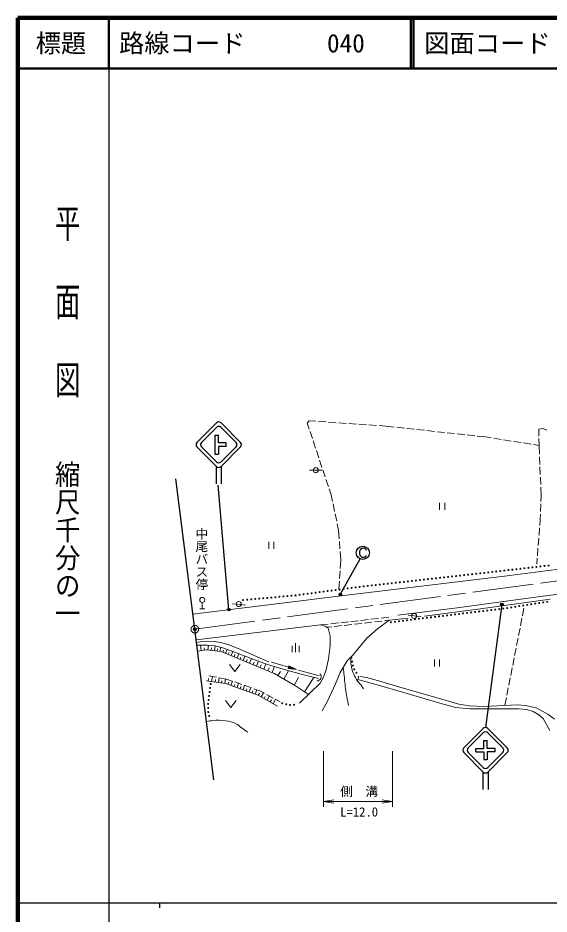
# Model space of a CAD drawing. Units: millimetres, scale not verified. Extents: x 40000 to 680000, y 20000 to 380000.
# Drawn here: x 40000 to 145077, y 202759 to 380000 of the extents above; entities that cross this region are included whole.
import ezdxf
from ezdxf.enums import TextEntityAlignment as Align

# ---------------------------------------------------------------- set-up
doc = ezdxf.new("R2010")
doc.units = ezdxf.units.MM
doc.header["$LTSCALE"] = 1000
doc.header["$PDMODE"] = 32
doc.header["$PDSIZE"] = 500
doc.linetypes.add('CHAIN', pattern=[18.5, 12, -1.5, 3.5, -1.5])
for name, color, linetype, lineweight in [('M-BMK', 2, 'CHAIN', 13), ('M-BMK-OTRS', 5, 'Continuous', 25), ('M-STR-HTXT', 7, 'Continuous', 13), ('M-STR-STRC', 7, 'Continuous', 25), ('M-TTL', 2, 'Continuous', 140), ('M-TTL-BAND', 7, 'Continuous', 25), ('M-TTL-LINE', 7, 'Continuous', 50), ('M-WORK', 1, 'Continuous', 13)]:
    doc.layers.add(name, color=color, linetype=linetype, lineweight=lineweight)
for name, color, linetype in [('M-BMK-HTXT', 7, 'Continuous'), ('M-OTRS', 6, 'Continuous'), ('M-TTL-TXT', 7, 'Continuous')]:
    doc.layers.add(name, color=color, linetype=linetype)
doc.styles.add('@ＭＳ ゴシック', font='')
doc.styles.add('ＭＳ ゴシック', font='')
doc.styles.get('@ＭＳ ゴシック').set_extended_font_data('@MS Gothic')
doc.styles.get('ＭＳ ゴシック').set_extended_font_data('MS Gothic')

# ---------------------------------------------------------------- blocks, each defined once
blk = doc.blocks.new('open_arrow')
at = {"color": 0, "linetype": 'Continuous', "lineweight": -2}
blk.add_lwpolyline([(7.5, 1.25), (0, 0), (7.5, -1.25)], dxfattribs=at)

msp = doc.modelspace()

# ---------------------------------------------------------------- linework, layer by layer
at = {"layer": 'M-BMK'}
msp.add_line((74997, 259098), (152033, 269353), dxfattribs=at)
msp.add_circle((74997, 259098), 750, dxfattribs=at)
at = {"layer": 'M-BMK-OTRS'}
for p, q in [((74997, 259098), (71210, 288858)), ((78784, 229338), (74997, 259098))]:
    msp.add_line(p, q, dxfattribs=at)
at = {"layer": 'M-OTRS'}
msp.add_point((74997, 259098), dxfattribs=at)
at = {"layer": 'M-STR-HTXT'}
for p, q in [((100472, 235000), (100472, 224000)), ((114089, 235000), (114089, 224000)), ((100472, 225000), (114089, 225000))]:
    msp.add_line(p, q, dxfattribs=at)
at = {"layer": 'M-STR-STRC'}
for p, q in [((79285, 299914), (75421, 296049)), ((80176, 299914), (84041, 296049)), ((76311, 296049), (79285, 299023)), ((80176, 299023), (83150, 296049)), ((78945, 297493), (78945, 293713)), ((78945, 297493), (79651, 297493)), ((79651, 295956), (79651, 297493)), ((75421, 295158), (79285, 291294)), ((76311, 295158), (79285, 292185)), ((81188, 295956), (79651, 295956)), ((81188, 295250), (79651, 295250)), ((79651, 295250), (79651, 293713)), ((84041, 295158), (80176, 291294)), ((80176, 292185), (83150, 295158)), ((81188, 295250), (81188, 295956)), ((78945, 293713), (79651, 293713)), ((79231, 291350), (79231, 287850)), ((80231, 291350), (80231, 287850)), ((81740, 262964), (79618, 287578)), ((107620, 274449), (107687, 274733)), ((107687, 274733), (107757, 274820)), ((107757, 274820), (107906, 275022)), ((107906, 275022), (108108, 275160)), ((108108, 275160), (108471, 275162)), ((108471, 275162), (108681, 275095)), ((108681, 275095), (108824, 274952)), ((108824, 274952), (108900, 274733)), ((103771, 265976), (107733, 272996)), ((107620, 274019), (107620, 274449)), ((107681, 273744), (107620, 274019)), ((107827, 273525), (107681, 273744)), ((107965, 273385), (107827, 273525)), ((108117, 273312), (107965, 273385)), ((108474, 273312), (108117, 273312)), ((108684, 273379), (108474, 273312)), ((108827, 273528), (108684, 273379)), ((108892, 273660), (108827, 273528)), ((135736, 263993), (132501, 239668)), ((132056, 239483), (128187, 235614)), ((132948, 239483), (136816, 235614)), ((129079, 235614), (132056, 238591)), ((132948, 238591), (135924, 235614)), ((132149, 235522), (132149, 237060)), ((132149, 237060), (132855, 237060)), ((132855, 235522), (132855, 237060)), ((128187, 234723), (132056, 230854)), ((129079, 234723), (132056, 231746)), ((130610, 235522), (132149, 235522)), ((130610, 234815), (130610, 235522)), ((130610, 234815), (132149, 234815)), ((132149, 234815), (132149, 233277)), ((134394, 235522), (132855, 235522)), ((134394, 234815), (132855, 234815)), ((132855, 234815), (132855, 233277)), ((136816, 234723), (132948, 230854)), ((132948, 231746), (135924, 234723)), ((134394, 234815), (134394, 235522)), ((132855, 233277), (132149, 233277)), ((132002, 230908), (132002, 227408)), ((133002, 230908), (133002, 227408))]:
    msp.add_line(p, q, dxfattribs=at)
for centre, radius in [((108221, 274201), 1300), ((108221, 274201), 1300), ((103771, 265976), 250), ((103771, 265976), 200), ((103771, 265976), 150), ((103771, 265976), 100), ((103771, 265976), 50), ((103771, 265976), 20), ((135736, 263993), 250), ((135736, 263993), 200), ((135736, 263993), 150), ((135736, 263993), 100), ((81740, 262964), 250), ((81740, 262964), 200), ((81740, 262964), 150), ((81740, 262964), 100), ((81740, 262964), 50), ((81740, 262964), 20), ((135736, 263993), 50), ((135736, 263993), 20)]:
    msp.add_circle(centre, radius, dxfattribs=at)
for centre, radius, start, end in [((79731, 299469), 630, 45, 135), ((79731, 298578), 630, 44.99985, 135), ((75866, 295604), 630, 135, 225), ((76757, 295604), 630, 135, 225.00005), ((82704, 295604), 630, 315.00011, 44.99984), ((83595, 295604), 630, 315, 45), ((79731, 292630), 630, 225.00005, 315.00011), ((79731, 291739), 630, 225, 315), ((132502, 239037), 631, 45, 135), ((132502, 238145), 631, 44.99985, 135), ((128633, 235169), 631, 135, 225), ((129525, 235169), 631, 135, 225.00005), ((135478, 235169), 631, 315.00011, 44.99984), ((136370, 235169), 631, 315, 45), ((132502, 232192), 631, 225.00005, 315.00011), ((132502, 231300), 631, 225, 315)]:
    msp.add_arc(centre, radius, start, end, dxfattribs=at)
for p in [(103771, 265976), (135736, 263993), (81740, 262964)]:
    msp.add_point(p, dxfattribs=at)
at = {"layer": 'M-TTL'}
for p, q in [((40000, 380000), (40000, 20000)), ((680000, 380000), (40000, 380000))]:
    msp.add_line(p, q, dxfattribs=at)
at = {"layer": 'M-TTL-BAND'}
for p, q in [((58000, 370000), (58000, 20000)), ((40000, 205000), (579000, 205000)), ((68000, 205000), (68000, 204000))]:
    msp.add_line(p, q, dxfattribs=at)
at = {"layer": 'M-TTL-LINE'}
for p, q in [((58000, 380000), (58000, 370000)), ((117750, 380000), (117750, 370000)), ((118250, 380000), (118250, 370000)), ((40000, 370000), (680000, 370000))]:
    msp.add_line(p, q, dxfattribs=at)
at = {"layer": 'M-WORK'}
for p, q in [((97608, 300313), (97248, 299834)), ((97248, 299834), (97627, 298696)), ((98965, 300220), (97608, 300313)), ((100961, 300084), (99464, 300186)), ((102956, 299947), (101459, 300050)), ((104951, 299811), (103455, 299913)), ((106947, 299674), (105450, 299777)), ((108942, 299538), (107445, 299640)), ((97784, 298222), (98258, 296798)), ((110937, 299401), (109441, 299503)), ((112793, 299274), (111436, 299367)), ((114463, 299092), (112793, 299274)), ((116451, 298874), (114960, 299037)), ((118439, 298657), (116948, 298820)), ((120427, 298440), (118936, 298603)), ((122415, 298222), (120924, 298385)), ((124403, 298005), (122912, 298168)), ((126391, 297788), (124900, 297951)), ((143050, 298669), (143850, 298802)), ((143073, 297307), (143050, 298669)), ((143850, 298802), (144636, 298434)), ((98415, 296324), (98889, 294900)), ((128380, 297570), (126889, 297733)), ((130368, 297353), (128877, 297516)), ((132534, 297116), (130865, 297299)), ((133621, 296944), (132534, 297116)), ((135597, 296632), (134115, 296866)), ((137572, 296320), (136090, 296554)), ((139547, 296007), (138066, 296242)), ((143104, 295445), (143081, 296807)), ((99046, 294426), (99520, 293003)), ((141523, 295695), (140041, 295929)), ((143104, 295445), (142017, 295617)), ((143174, 293698), (143104, 295445)), ((99677, 292528), (100151, 291105)), ((143254, 291699), (143194, 293198)), ((143334, 289701), (143274, 291200)), ((98916, 290554), (97664, 290581)), ((98916, 290554), (100091, 290566)), ((100309, 290630), (100782, 289207)), ((143413, 287702), (143354, 289201)), ((100940, 288733), (101413, 287309)), ((143503, 285455), (143433, 287203)), ((101571, 286835), (101949, 285697)), ((101949, 285697), (102232, 284362)), ((143466, 284367), (143503, 285455)), ((102335, 283873), (102646, 282405)), ((123392, 284078), (123392, 282678)), ((124442, 282678), (124442, 284078)), ((143398, 282368), (143449, 283867)), ((102750, 281916), (103061, 280449)), ((143344, 280780), (143381, 281868)), ((143249, 279623), (143344, 280780)), ((103164, 279960), (103447, 278624)), ((103447, 278624), (103567, 276964)), ((143086, 277630), (143208, 279125)), ((142923, 275636), (143045, 277131)), ((89607, 276391), (89607, 274991)), ((90657, 274991), (90657, 276391)), ((103603, 276465), (103711, 274969)), ((142760, 273643), (142882, 275138)), ((103747, 274470), (103867, 272810)), ((142624, 271988), (142719, 273145)), ((103867, 272810), (103760, 271120)), ((136769, 269638), (150076, 271390)), ((103728, 270621), (103634, 269124)), ((103921, 265732), (136769, 269638)), ((103602, 268625), (103495, 266935)), ((139959, 265112), (147392, 266111)), ((74618, 262076), (103921, 265732)), ((76475, 263099), (76475, 264392)), ((82476, 264142), (83985, 264000)), ((126892, 263313), (139959, 265112)), ((131517, 263150), (145304, 265028)), ((75975, 263099), (76975, 263099)), ((83985, 264000), (85033, 263876)), ((115172, 261893), (126892, 263313)), ((120408, 261671), (131517, 263150)), ((139810, 261750), (140113, 263288)), ((103886, 260393), (105376, 260561)), ((105873, 260617), (107364, 260784)), ((107861, 260840), (109351, 261008)), ((109848, 261064), (111339, 261231)), ((110528, 260537), (112019, 260704)), ((111137, 259154), (113449, 260865)), ((111836, 261287), (113382, 261461)), ((112516, 260760), (113449, 260865)), ((113449, 260865), (117171, 261312)), ((117200, 261861), (118372, 261730)), ((118372, 261730), (119746, 261553)), ((139424, 259788), (139714, 261260)), ((75263, 257004), (99855, 259939)), ((99855, 259939), (101401, 260113)), ((99855, 259939), (100797, 259726)), ((100797, 259726), (101383, 259318)), ((101148, 259481), (102081, 259586)), ((101383, 259318), (101667, 258270)), ((101898, 260169), (103389, 260337)), ((102578, 259642), (104069, 259810)), ((104566, 259866), (106056, 260033)), ((106553, 260089), (108044, 260257)), ((108541, 260313), (110031, 260481)), ((109019, 257315), (111137, 259154)), ((139038, 257826), (139328, 259297)), ((101667, 258270), (101791, 257702)), ((101791, 257702), (101769, 255903)), ((106222, 253959), (109019, 257315)), ((138652, 255863), (138942, 257335)), ((75329, 256490), (76391, 256643)), ((75395, 255970), (77521, 255954)), ((76282, 254880), (76120, 255964)), ((76391, 256643), (77474, 256749)), ((76935, 254978), (76865, 255444)), ((77474, 256749), (78895, 256696)), ((77521, 255954), (78959, 255794)), ((77589, 254999), (77691, 255935)), ((78240, 254928), (78290, 255393)), ((78891, 254857), (78992, 255787)), ((78895, 256696), (80120, 256500)), ((78959, 255794), (80718, 255368)), ((79992, 254736), (80078, 255523)), ((80120, 256500), (81737, 256039)), ((80718, 255368), (83035, 254489)), ((81737, 256039), (83548, 255257)), ((83548, 255257), (86141, 254138)), ((94234, 254558), (94234, 255783)), ((94934, 254558), (94934, 256308)), ((95634, 254558), (95634, 255783)), ((101769, 255903), (101449, 253239)), ((138266, 253901), (138556, 255373)), ((75548, 254770), (77289, 255031)), ((77289, 255031), (80219, 254712)), ((79441, 254796), (79484, 255190)), ((80219, 254712), (90716, 250343)), ((80539, 254579), (80696, 254957)), ((81069, 254358), (81384, 255115)), ((81624, 254127), (81789, 254523)), ((82179, 253896), (82509, 254689)), ((82760, 253654), (82932, 254069)), ((83035, 254489), (86126, 253317)), ((83341, 253412), (83686, 254242)), ((83949, 253159), (84129, 253594)), ((84557, 252906), (84918, 253775)), ((86141, 254138), (88379, 253179)), ((105143, 252840), (106222, 253959)), ((81857, 252150), (82907, 250750)), ((82907, 250750), (83957, 252150)), ((85194, 252641), (85383, 253096)), ((85831, 252376), (86210, 253286)), ((86126, 253317), (89376, 252118)), ((86507, 252094), (86708, 252577)), ((87183, 251813), (87585, 252779)), ((87900, 251515), (88113, 252027)), ((88379, 253179), (89640, 252646)), ((88617, 251216), (89043, 252241)), ((89376, 252118), (92493, 251186)), ((90148, 252590), (95101, 251137)), ((90266, 250530), (90756, 251707)), ((93602, 251845), (93457, 251351)), ((93557, 251694), (94519, 251412)), ((93572, 251742), (94228, 251549)), ((93586, 251790), (93936, 251687)), ((93600, 251838), (93645, 251824)), ((95101, 251137), (93602, 251845)), ((101449, 253239), (100970, 251037)), ((103744, 250522), (105143, 252840)), ((122380, 253126), (122380, 251726)), ((123430, 251726), (123430, 253126)), ((137880, 251938), (138170, 253410)), ((89441, 250873), (89686, 251462)), ((90716, 250343), (94925, 247892)), ((91444, 249918), (91923, 250740)), ((92493, 251186), (96036, 250200)), ((92594, 249249), (93551, 250891)), ((93457, 251351), (95101, 251137)), ((93459, 251358), (93504, 251345)), ((93473, 251406), (93824, 251303)), ((93487, 251454), (94143, 251262)), ((93501, 251502), (94463, 251220)), ((93515, 251550), (94782, 251178)), ((93543, 251646), (94810, 251274)), ((95519, 250995), (99586, 249894)), ((96036, 250200), (99473, 249347)), ((100970, 251037), (100472, 249598)), ((102825, 248284), (103744, 250522)), ((137494, 249976), (137783, 251448)), ((77315, 248897), (81072, 248338)), ((77636, 248849), (77710, 249344)), ((77795, 249856), (79267, 249594)), ((78328, 248746), (78476, 249735)), ((78994, 248647), (79064, 249123)), ((79659, 248548), (79801, 249499)), ((79759, 249506), (81232, 249244)), ((80299, 248453), (80367, 248910)), ((80939, 248358), (81075, 249272)), ((81072, 248338), (87519, 246073)), ((81232, 249244), (82412, 248830)), ((81544, 248172), (81695, 248600)), ((82144, 247961), (82445, 248818)), ((82744, 247750), (82895, 248179)), ((82884, 248664), (84299, 248167)), ((83344, 247540), (83645, 248397)), ((94661, 248045), (95520, 249522)), ((99762, 248408), (95730, 244448)), ((96660, 246733), (98557, 249575)), ((100472, 249598), (99762, 248408)), ((101227, 244888), (102825, 248284)), ((107505, 249081), (111057, 248069)), ((107651, 249736), (108977, 249547)), ((108977, 249547), (111132, 248967)), ((111132, 248967), (114915, 247806)), ((137108, 248014), (137397, 249485)), ((83945, 247329), (84095, 247758)), ((84545, 247118), (84846, 247976)), ((84771, 248002), (86186, 247505)), ((85146, 246907), (85296, 247336)), ((85746, 246696), (86048, 247554)), ((86347, 246485), (86498, 246914)), ((86658, 247340), (87838, 246926)), ((86948, 246274), (87250, 247132)), ((87554, 246053), (87784, 246452)), ((87838, 246926), (88763, 246427)), ((88113, 245731), (88573, 246529)), ((94925, 247892), (97491, 246178)), ((111057, 248069), (116545, 246541)), ((114915, 247806), (122703, 245582)), ((116545, 246541), (123445, 244445)), ((136722, 246051), (137011, 247523)), ((81048, 245002), (82098, 243602)), ((82098, 243602), (83148, 245002)), ((87519, 246073), (91355, 243862)), ((88695, 245395), (88935, 245811)), ((89203, 246190), (90523, 245477)), ((89277, 245060), (89756, 245891)), ((89883, 244711), (90132, 245143)), ((90489, 244362), (90988, 245227)), ((90963, 245240), (91888, 244741)), ((100188, 242929), (101227, 244888)), ((122703, 245582), (127205, 244276)), ((136323, 244023), (136625, 245561)), ((123445, 244445), (126588, 243593)), ((126588, 243593), (129386, 243326)), ((127205, 244276), (129363, 243930)), ((129363, 243930), (132293, 243824)), ((129386, 243326), (133462, 243380)), ((132293, 243824), (138740, 244143)), ((133462, 243380), (139109, 243380)), ((138740, 244143), (140445, 244037)), ((139109, 243380), (140708, 243247)), ((140445, 244037), (142550, 243531)), ((140708, 243247), (141933, 242847)), ((141933, 242847), (143079, 242181)), ((142550, 243531), (144814, 242305)), ((143079, 242181), (143905, 241462)), ((143905, 241462), (145250, 239037)), ((144814, 242305), (146120, 241319))]:
    msp.add_line(p, q, dxfattribs=at)
for centre, radius in [((98916, 290554), 500), ((140196, 271148), 100), ((140991, 271239), 100), ((141786, 271330), 100), ((142581, 271421), 100), ((143376, 271512), 100), ((144170, 271603), 100), ((144965, 271694), 100), ((124297, 269355), 100), ((125092, 269444), 100), ((125887, 269533), 100), ((126682, 269622), 100), ((127477, 269711), 100), ((128272, 269800), 100), ((129067, 269889), 100), ((129862, 269979), 100), ((130657, 270068), 100), ((131452, 270157), 100), ((132247, 270246), 100), ((133042, 270335), 100), ((133837, 270424), 100), ((134632, 270513), 100), ((135428, 270602), 100), ((136222, 270693), 100), ((137017, 270784), 100), ((137812, 270875), 100), ((138607, 270966), 100), ((139402, 271057), 100), ((108397, 267573), 100), ((109192, 267662), 100), ((109987, 267751), 100), ((110782, 267840), 100), ((111577, 267929), 100), ((112372, 268018), 100), ((113167, 268107), 100), ((113962, 268197), 100), ((114757, 268286), 100), ((115552, 268375), 100), ((116347, 268464), 100), ((117142, 268553), 100), ((117937, 268642), 100), ((118732, 268731), 100), ((119527, 268820), 100), ((120322, 268909), 100), ((121117, 268998), 100), ((121912, 269088), 100), ((122707, 269177), 100), ((123502, 269266), 100), ((94913, 265799), 100), ((95706, 265904), 100), ((96499, 266009), 100), ((97292, 266114), 100), ((98085, 266219), 100), ((98878, 266324), 100), ((99671, 266429), 100), ((100465, 266534), 100), ((101258, 266639), 100), ((102051, 266744), 100), ((102844, 266849), 100), ((103637, 266954), 100), ((104430, 267059), 100), ((105223, 267164), 100), ((106016, 267269), 100), ((106809, 267374), 100), ((107602, 267479), 100), ((76475, 264892), 500), ((83683, 264071), 500), ((84555, 264870), 100), ((85352, 264941), 100), ((86149, 265011), 100), ((86945, 265082), 100), ((87742, 265153), 100), ((88539, 265224), 100), ((89336, 265295), 100), ((90133, 265365), 100), ((90930, 265436), 100), ((91727, 265507), 100), ((92523, 265578), 100), ((93320, 265648), 100), ((94117, 265719), 100), ((141547, 264032), 100), ((142337, 264157), 100), ((143127, 264282), 100), ((143917, 264406), 100), ((144708, 264531), 100), ((128070, 262219), 100), ((128864, 262315), 100), ((129659, 262411), 100), ((130453, 262507), 100), ((131247, 262603), 100), ((132041, 262700), 100), ((132835, 262796), 100), ((133630, 262892), 100), ((134424, 262988), 100), ((135218, 263084), 100), ((136012, 263180), 100), ((136805, 263285), 100), ((137595, 263409), 100), ((138386, 263534), 100), ((139176, 263659), 100), ((139966, 263783), 100), ((140756, 263908), 100), ((113774, 260490), 100), ((114569, 260586), 100), ((115363, 260682), 100), ((116157, 260778), 100), ((116951, 260874), 100), ((117745, 260970), 100), ((118372, 261730), 500), ((118540, 261066), 100), ((119334, 261162), 100), ((120128, 261258), 100), ((120922, 261355), 100), ((121716, 261451), 100), ((122511, 261547), 100), ((123305, 261643), 100), ((124099, 261739), 100), ((124893, 261835), 100), ((125687, 261931), 100), ((126482, 262027), 100), ((127276, 262123), 100), ((105988, 253481), 100), ((106136, 252695), 100), ((106284, 251908), 100), ((106530, 251162), 100), ((106975, 250498), 100), ((78133, 248289), 100), ((77921, 246703), 100), ((78027, 247496), 100), ((77710, 245117), 100), ((77815, 245910), 100), ((77629, 244323), 100), ((77641, 243523), 100), ((77652, 242723), 100), ((92288, 244442), 100), ((93069, 244270), 100), ((93850, 244098), 100), ((94647, 244156), 100), ((77847, 241948), 100)]:
    msp.add_circle(centre, radius, dxfattribs=at)
for centre, radius, start, end in [((99200, 249704), 812, 266.60825, 46.81962), ((106767, 249510), 641, 311.44042, 27.94988)]:
    msp.add_arc(centre, radius, start, end, dxfattribs=at)
for points, knots in [([(105842, 253565), (105843, 252854), (105840, 252622), (105931, 252028), (106016, 251471), (106075, 251154), (106268, 250625), (106487, 250024), (106645, 249696), (106979, 249151), (107275, 248666), (107555, 248476), (107884, 248014), (108079, 247741), (108144, 247647), (108364, 247304)], [0, 0, 0, 0, 1, 1, 1, 2, 2, 2, 3, 3, 3, 4, 4, 4, 5, 5, 5, 5]), ([(104345, 251518), (104433, 250758), (104456, 250568), (104528, 249959), (104691, 248574), (104730, 247791), (104954, 246415), (105109, 245465), (105166, 245145), (105407, 243991)], [0, 0, 0, 0, 1, 1, 1, 2, 2, 2, 3, 3, 3, 3]), ([(77323, 240817), (77863, 240960), (78052, 240985), (78526, 241047), (79517, 241178), (80094, 241108), (81084, 240967), (81906, 240850), (82390, 240776), (83135, 240408), (83622, 240168), (83814, 239901), (84254, 239582), (84719, 239245), (84869, 239140), (85453, 238730)], [0, 0, 0, 0, 1, 1, 1, 2, 2, 2, 3, 3, 3, 4, 4, 4, 5, 5, 5, 5])]:
    msp.add_open_spline(points, degree=3, knots=knots, dxfattribs=at)

# ---------------------------------------------------------------- block references
at = {"layer": 'M-STR-HTXT', "xscale": 267, "yscale": 267}
msp.add_blockref('open_arrow', (100472, 225000), dxfattribs=at)
at = {"layer": 'M-STR-HTXT', "xscale": 267, "yscale": 267, "rotation": 180}
msp.add_blockref('open_arrow', (114089, 225000), dxfattribs=at)

# ---------------------------------------------------------------- texts
at = {"layer": 'M-BMK-HTXT', "style": '@ＭＳ ゴシック'}
msp.add_text('中尾バス停', height=1833, rotation=270, dxfattribs=at).set_placement((76349, 272978), align=Align.MIDDLE_CENTER)
at = {"layer": 'M-STR-HTXT', "style": 'ＭＳ ゴシック'}
msp.add_text('側\u3000溝', height=1833, dxfattribs=at).set_placement((107500, 227000), align=Align.MIDDLE_CENTER)
msp.add_text('L=12.0', height=1833, dxfattribs=at).set_placement((107500, 221500), align=Align.BOTTOM_CENTER)
at = {"layer": 'M-TTL-BAND', "style": '@ＭＳ ゴシック'}
for s, width, p in [('平  面  図', 1.55, (49777, 323975)), ('縮尺千分の一', 1.1, (49777, 276030))]:
    msp.add_text(s, height=3666, rotation=270, dxfattribs=dict(at, width=width)).set_placement(p, align=Align.MIDDLE_CENTER)
at = {"layer": 'M-TTL-TXT', "style": 'ＭＳ ゴシック'}
msp.add_text('標題', height=3666, dxfattribs=at).set_placement((48500, 375000), align=Align.MIDDLE_CENTER)
for s, p in [('路線コード', (60000, 375000)), ('040', (101142, 375000)), ('図面コード', (120380, 375000))]:
    msp.add_text(s, height=3666, dxfattribs=at).set_placement(p, align=Align.MIDDLE_LEFT)

doc.saveas('drawing.dxf')
